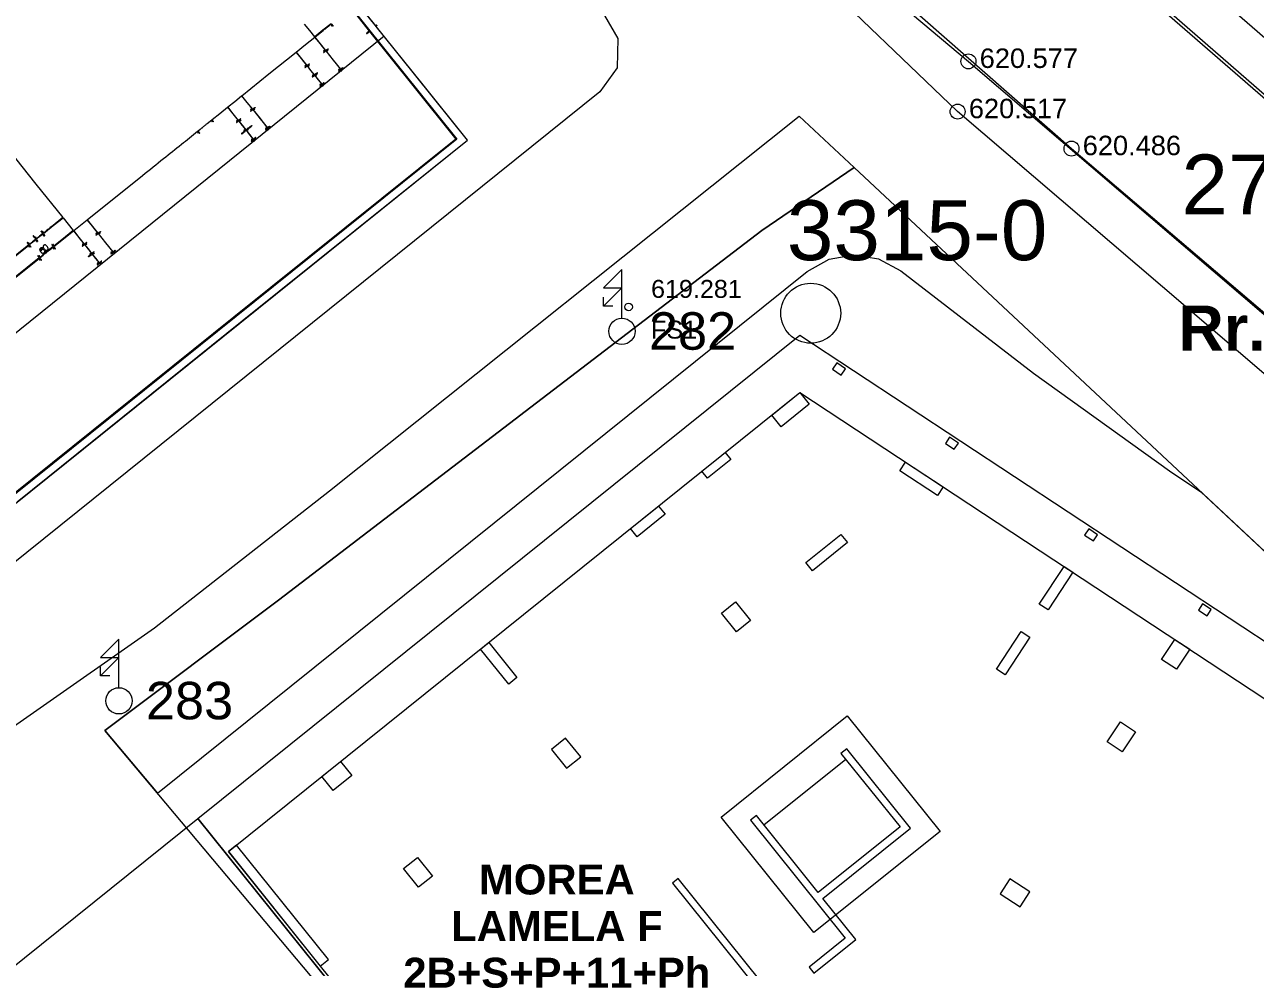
# Model space of a CAD drawing. Header units: metres. Extents: x 7511822 to 7512036, y 4692273 to 4692415.
# Drawn here: x 7511958.16 to 7511999.25, y 4692328.55 to 4692360.02 of the extents above; entities that cross this region are included whole.
import ezdxf

# ---------------------------------------------------------------- set-up
doc = ezdxf.new("R2010")
doc.units = ezdxf.units.M
doc.layers.get('0').update_dxf_attribs({"lineweight": 0})
for name, color, linetype, lineweight in [('A - objekti 1 gjendja faktike_Pen_No__1', 7, 'Continuous', 0), ('A - objekti 1 gjendja faktike_Pen_No__8', 14, 'Continuous', 0), ('A - Pllaka Perdhes kolollt v2', 1, 'Continuous', 0), ('A - Rrugë_Pen_No__82', 253, 'Continuous', 0), ('A - Shtyllat_Pen_No__20', 1, 'Continuous', 0), ('Asfallt', 97, 'Continuous', 0), ('asfalt pikat', 97, 'Continuous', 0), ('emrat e rrugeve', 7, 'Continuous', 0), ('etazha', 7, 'Continuous', 0), ('lifti project', 4, 'Continuous', 0), ('ll-cde-shtyllat', 7, 'Continuous', 0), ('llg betimi themelet', 97, 'Continuous', 0), ('Matjet', 210, 'Continuous', 0), ('nr Parcela Fqinje', 251, 'Continuous', 0), ('Nr Parceles Baze', 7, 'Continuous', 0), ('parcela', 7, 'Continuous', 0), ('Parcela Baze', 7, 'Continuous', 0), ('shtyll elektrike', 1, 'Continuous', 0), ('shytllat', 5, 'Continuous', 0), ('Themel pllaka o3 ferizaj', 30, 'Continuous', 0), ('trotuar', 155, 'Continuous', 0), ('trotuar pikat', 155, 'Continuous', 0)]:
    doc.layers.add(name, color=color, linetype=linetype, lineweight=lineweight)
doc.styles.add('GENERATED_STYLE_1', font='arialbd.ttf')
doc.styles.get("Standard").update_dxf_attribs({"font": 'arial.ttf'})

# ---------------------------------------------------------------- blocks, each defined once
blk = doc.blocks.new('A$C51214811')
for points in [[(494.49, 37.88, -0.000004), (503.41, 37.86, -0.425827)], [(443.31, 173.75, -0.000001), (443.33, 190.23, -0.415883)], [(443.29, 214.71), (467.19, 214.71), (491.09, 214.71), (491.09, 207.73, -0.00059), (491.08, 205.05, -0.000985), (491.07, 202.8, -0.000039), (491.06, 200.77, -0.412323), (491.04, 200.75, -0.123338), (491.01, 200.76, -0.004527), (490.91, 200.81, -0.008014), (490.8, 200.88, -0.005516), (490.66, 200.96, 0.025038), (490.43, 201.1, 0.062172), (490.24, 201.16, 0.131175), (490.12, 201.16, 0.326866), (490.07, 201.09, 0.190299), (490.09, 201.05, 0.029092), (490.15, 200.99, 0.029066), (490.24, 200.92, 0.021498), (490.35, 200.86), (490.62, 200.71), (490.09, 200.68, 0.011248), (489.84, 200.67, 0.045136), (489.68, 200.64, 0.089857), (489.59, 200.59, 0.239244), (489.56, 200.54, 0.284034), (489.6, 200.47, 0.076103), (489.72, 200.44, 0.033861), (489.93, 200.42, 0.006149), (490.33, 200.41), (491.09, 200.41), (491.09, 198.08, -0.002549), (491.08, 197.19, -0.004335), (491.07, 196.44, -0.000837), (491.05, 195.79, -0.540983), (491.02, 195.78, -0.005811), (490.98, 195.8, -0.000383), (490.86, 195.86, -0.000554), (490.72, 195.93, -0.000414), (490.56, 196.01, 0.018282), (490.4, 196.08, 0.027125), (490.26, 196.14, 0.025584), (490.14, 196.16, 0.248378), (490.09, 196.15, 0.275435), (490.08, 196.1, 0.127251), (490.12, 196.03, 0.04344), (490.23, 195.94, 0.006451), (490.47, 195.79, -0.495964), (490.47, 195.74, -0.151147), (490.39, 195.7, -0.026428), (490.15, 195.69, -0.003464), (489.62, 195.68, 0.003276), (489.03, 195.67, 0.034539), (488.79, 195.65, 0.125798), (488.68, 195.61, 0.283134), (488.65, 195.53, 0.245611), (488.71, 195.45, 0.070014), (488.87, 195.4, 0.026619), (489.18, 195.37, 0.003075), (489.88, 195.36), (491.09, 195.33), (491.09, 193.05, -0.001382), (491.08, 192.17, -0.002306), (491.08, 191.44, -0.000214), (491.07, 190.78, -0.409649), (491.05, 190.77, -0.118776), (491.03, 190.77, -0.002401), (490.92, 190.83, -0.005535), (490.8, 190.9, -0.003675), (490.65, 190.98, 0.011167), (490.5, 191.06, 0.013731), (490.36, 191.13, 0.012176), (490.24, 191.18, 0.090598), (490.18, 191.19, 0.188548), (490.1, 191.16, 0.340202), (490.09, 191.09, 0.103425), (490.17, 190.99, 0.028074), (490.35, 190.86), (490.62, 190.69), (490.09, 190.68, 0.010038), (489.82, 190.68, 0.04885), (489.67, 190.66, 0.11021), (489.59, 190.62, 0.227201), (489.56, 190.56, 0.273642), (489.6, 190.49, 0.084509), (489.71, 190.45, 0.035355), (489.92, 190.43, 0.005946), (490.33, 190.43), (491.09, 190.43), (491.09, 132.51)], [(491.26, 132.44), (491.26, 190.35), (491.71, 190.09, 0.005105), (492.04, 189.91, 0.05887), (492.18, 189.85, 0.273209), (492.24, 189.87, 0.194915), (492.27, 189.94, 0.175744), (492.25, 190, 0.030637), (492.18, 190.07, 0.030019), (492.07, 190.16, 0.022931), (491.95, 190.24), (491.64, 190.42), (492.22, 190.43, 0.009126), (492.49, 190.43, 0.039013), (492.66, 190.45, 0.08811), (492.74, 190.49, 0.348167), (492.76, 190.54, 0.245891), (492.71, 190.58, 0.029679), (492.55, 190.62, 0.024548), (492.32, 190.65, 0.009086), (491.99, 190.67), (491.26, 190.69), (491.26, 193.01), (491.26, 195.34), (491.71, 195.08, 0.005105), (492.04, 194.9, 0.05887), (492.18, 194.85, 0.273209), (492.24, 194.86, 0.194915), (492.27, 194.93, 0.175744), (492.25, 194.99, 0.030637), (492.18, 195.06, 0.030019), (492.07, 195.15, 0.022931), (491.95, 195.23), (491.64, 195.41), (492.22, 195.42, 0.009126), (492.49, 195.42, 0.039013), (492.66, 195.44, 0.08811), (492.74, 195.48, 0.348167), (492.76, 195.53, 0.245891), (492.71, 195.58, 0.029679), (492.55, 195.61, 0.024548), (492.32, 195.64, 0.009086), (491.99, 195.66), (491.26, 195.68), (491.26, 198.01), (491.26, 200.34), (491.72, 200.08, 0.013632), (491.92, 199.97, 0.036849), (492.07, 199.9, 0.055394), (492.18, 199.88, 0.285851), (492.23, 199.91, 0.078544), (492.26, 199.98, 0.25054), (492.25, 200.03, 0.068732), (492.18, 200.08, 0.002883), (491.93, 200.23), (491.64, 200.41), (492.21, 200.41, 0.008923), (492.5, 200.42, 0.04577), (492.66, 200.44, 0.10575), (492.75, 200.48, 0.236826), (492.78, 200.54, 0.273642), (492.74, 200.6, 0.084509), (492.63, 200.64, 0.035355), (492.42, 200.66, 0.005946), (492.02, 200.67), (491.26, 200.67), (491.26, 207.69), (491.26, 214.71), (495.82, 214.71), (500.39, 214.71), (500.39, 207.72), (500.39, 200.73), (500.02, 200.95, 0.022026), (499.76, 201.09, 0.057906), (499.55, 201.16, 0.122542), (499.43, 201.16, 0.335193), (499.38, 201.09, 0.203358), (499.4, 201.05, 0.025204), (499.47, 200.98, 0.026473), (499.57, 200.91, 0.018981), (499.7, 200.84), (500.01, 200.67), (499.44, 200.67, 0.009031), (499.15, 200.66, 0.045588), (498.99, 200.64, 0.104163), (498.9, 200.6, 0.236978), (498.87, 200.54, 0.273642), (498.91, 200.48, 0.084509), (499.02, 200.44, 0.035355), (499.23, 200.42, 0.005946), (499.63, 200.41), (500.39, 200.41), (500.39, 198.04), (500.39, 195.67), (499.48, 195.68, -0.003863), (499.15, 195.69, -0.008818), (498.89, 195.7, -0.015787), (498.74, 195.72, -0.845943), (498.74, 195.73, 0.000047), (498.82, 195.75, 0.000026), (498.92, 195.77, 0.000026), (499.01, 195.79, 0.000041), (499.1, 195.81, 0.091613), (499.33, 195.9, 0.052603), (499.57, 196.09, 0.05283), (499.76, 196.33, 0.097715), (499.85, 196.55, 0.045977), (499.86, 196.69, 0.033525), (499.85, 196.84, 0.032288), (499.82, 197, 0.033585), (499.77, 197.14, 0.104953), (499.57, 197.44, 0.093792), (499.25, 197.64, 0.067479), (498.8, 197.75, 0.027671), (498.17, 197.79, 0.035433), (497.41, 197.74, 0.10516), (496.92, 197.56, 0.150741), (496.64, 197.24, 0.103888), (496.54, 196.77, 0.087219), (496.61, 196.37, 0.121592), (496.82, 196.07, 0.099552), (497.17, 195.86, 0.044644), (497.7, 195.72, -0.032606), (497.84, 195.69, -0.065328), (497.94, 195.64, -0.085116), (498.01, 195.58, -0.10554), (498.05, 195.5, 0.093259), (498.09, 195.43, 0.113416), (498.15, 195.37, 0.083983), (498.24, 195.34, 0.032314), (498.38, 195.33), (498.66, 195.32), (498.39, 195.24, 0.05458), (498.27, 195.19, 0.028106), (498.13, 195.11, 0.027561), (498, 195, 0.037209), (497.9, 194.9, 0.029405), (497.78, 194.74, 0.074549), (497.72, 194.61, 0.072535), (497.7, 194.46, 0.026727), (497.71, 194.26, 0.031012), (497.74, 194.11, 0.027174), (497.78, 193.95, 0.028137), (497.84, 193.81, 0.069644), (497.9, 193.73, -0.010125), (497.99, 193.62, -0.29066), (498, 193.58, -0.281034), (497.97, 193.56, -0.009632), (497.82, 193.56, -0.06538), (497.55, 193.6, -0.050678), (497.27, 193.7, -0.053033), (497.04, 193.85, -0.117448), (496.91, 194.01, -0.088801), (496.86, 194.23, -0.091593), (496.88, 194.45, -0.097345), (496.98, 194.64, -0.116273), (497.14, 194.76, 0.05591), (497.23, 194.82, 0.077484), (497.29, 194.88, 0.081855), (497.33, 194.97, 0.071083), (497.35, 195.06, 0.033646), (497.34, 195.17, 0.197222), (497.31, 195.22, 0.203472), (497.26, 195.23, 0.035991), (497.16, 195.21, 0.166211), (496.71, 194.89, 0.151956), (496.53, 194.35, 0.141227), (496.68, 193.77, 0.139974), (497.12, 193.36, 0.068762), (497.5, 193.23, 0.030667), (498.02, 193.16, 0.030666), (498.56, 193.15, 0.056497), (499, 193.22, 0.094072), (499.44, 193.44, 0.109169), (499.74, 193.79, 0.113488), (499.85, 194.23, 0.108278), (499.77, 194.68, 0.05925), (499.65, 194.89, 0.074902), (499.5, 195.05, 0.065918), (499.29, 195.17, 0.034802), (499, 195.26, -0.498771), (498.99, 195.28, -0.237394), (499.02, 195.31, -0.022974), (499.22, 195.32, -0.00486), (499.57, 195.33), (500.39, 195.34), (500.39, 193.05), (500.39, 190.75), (500, 190.97, 0.011597), (499.84, 191.06, 0.014102), (499.69, 191.13, 0.012683), (499.56, 191.18, 0.089272), (499.49, 191.19, 0.171861), (499.4, 191.16, 0.352784), (499.39, 191.09, 0.117079), (499.48, 190.99, 0.034501), (499.65, 190.88), (499.93, 190.73), (499.43, 190.68, 0.017263), (499.22, 190.66, 0.029087), (499.06, 190.62, 0.030909), (498.93, 190.58, 0.218326), (498.89, 190.54, 0.394038), (498.91, 190.48, 0.06108), (499.03, 190.45, 0.029434), (499.25, 190.43, 0.006363), (499.62, 190.43), (500.39, 190.43), (500.39, 132.52)], [(500.56, 132.44), (500.56, 190.36), (501.02, 190.1, 0.004639), (501.35, 189.91, 0.060119), (501.49, 189.85, 0.289671), (501.55, 189.87, 0.17782), (501.58, 189.95, 0.174943), (501.56, 190, 0.032609), (501.48, 190.08, 0.031428), (501.38, 190.16, 0.024173), (501.26, 190.24), (500.94, 190.43), (501.51, 190.43, 0.008975), (501.81, 190.43, 0.045684), (501.97, 190.46, 0.104993), (502.05, 190.49, 0.2369), (502.09, 190.56, 0.273642), (502.05, 190.62, 0.084509), (501.94, 190.66, 0.035355), (501.73, 190.68, 0.005946), (501.32, 190.68), (500.56, 190.68), (500.56, 192.99, -0.002271), (500.57, 194.1, -0.008249), (500.59, 194.8, -0.006431), (500.61, 195.29, -0.181348), (500.66, 195.4, 0.049631), (500.71, 195.46, 0.147822), (500.72, 195.51, 0.147822), (500.71, 195.55, 0.049631), (500.66, 195.61, -0.181418), (500.61, 195.72, -0.006399), (500.59, 196.21, -0.008224), (500.57, 196.92, -0.002261), (500.56, 198.03), (500.56, 200.34), (501.03, 200.08, 0.003411), (501.38, 199.88, 0.064225), (501.5, 199.84, 0.337749), (501.56, 199.86, 0.128585), (501.58, 199.95, 0.168972), (501.56, 200, 0.03918), (501.48, 200.08, 0.036138), (501.38, 200.16, 0.0286), (501.26, 200.24), (500.94, 200.41), (501.51, 200.41, 0.009031), (501.81, 200.42, 0.045588), (501.97, 200.44, 0.104163), (502.05, 200.48, 0.236978), (502.09, 200.54, 0.273642), (502.05, 200.6, 0.084509), (501.94, 200.64, 0.035355), (501.73, 200.66, 0.005946), (501.32, 200.67), (500.56, 200.67), (500.56, 207.69), (500.56, 214.71), (505.3, 214.71, -0.001255), (507.12, 214.71, -0.002093), (508.65, 214.69, -0.000177), (510.01, 214.67, -0.412086), (510.04, 214.65, -0.111035), (510.03, 214.61, -0.00754), (509.98, 214.5, -0.010506), (509.91, 214.38, -0.007675), (509.83, 214.24, 0.013093), (509.75, 214.11, 0.015532), (509.68, 213.97, 0.014424), (509.63, 213.86, 0.08935), (509.62, 213.79, 0.300243), (509.66, 213.73, 0.270054), (509.74, 213.73, 0.076762), (509.87, 213.87, 0.029789), (510.01, 214.08), (510.2, 214.41), (510.21, 213.8, 0.012089), (510.21, 213.56, 0.022171), (510.23, 213.36, 0.019132), (510.26, 213.21, 0.352327), (510.29, 213.19, 0.365646), (510.33, 213.22, 0.014491), (510.35, 213.4, 0.018502), (510.37, 213.64, 0.009164), (510.38, 213.95), (510.38, 214.71), (513.56, 214.71, -0.001871), (514.77, 214.71, -0.003165), (515.79, 214.69, -0.000447), (516.69, 214.67, -0.543881), (516.7, 214.65, -0.005811), (516.68, 214.6, -0.000383), (516.62, 214.48, -0.000554), (516.55, 214.34, -0.000414), (516.47, 214.18, 0.018461), (516.29, 213.8, 0.411814), (516.33, 213.69, 0.354344), (516.45, 213.73, 0.017708), (516.69, 214.09, -0.511902), (516.74, 214.09, -0.130962), (516.78, 214.01, -0.026458), (516.81, 213.76, -0.003829), (516.84, 213.25, 0.003918), (516.88, 212.68, 0.03168), (516.92, 212.43, 0.092882), (516.97, 212.31, 0.305214), (517.05, 212.27, 0.26022), (517.12, 212.34, 0.057918), (517.17, 212.51, 0.02474), (517.19, 212.83, 0.003278), (517.21, 213.51), (517.23, 214.71), (520.32, 214.71), (523.42, 214.71), (523.16, 214.26, 0.004616), (522.96, 213.91, 0.066284), (522.91, 213.78, 0.315049), (522.94, 213.72, 0.147671), (523.02, 213.69, 0.168972), (523.08, 213.72, 0.03918), (523.16, 213.79, 0.036138), (523.24, 213.89, 0.0286), (523.31, 214.01), (523.48, 214.33), (523.49, 213.76, 0.009031), (523.49, 213.47, 0.045588), (523.51, 213.3, 0.104163), (523.55, 213.22, 0.236978), (523.62, 213.19, 0.273642), (523.68, 213.22, 0.084509), (523.72, 213.34, 0.035355), (523.74, 213.54, 0.005946), (523.74, 213.95), (523.74, 214.71), (524.21, 214.71, 0.017105), (524.39, 214.72, 0.027868), (524.54, 214.73, 0.026982), (524.65, 214.76, 0.332234), (524.67, 214.79, 0.324248), (524.65, 214.83, 0.030617), (524.55, 214.85, 0.03004), (524.41, 214.87, 0.018511), (524.24, 214.88), (523.81, 214.88), (524.03, 215.27, 0.011597), (524.12, 215.43, 0.014102), (524.19, 215.58, 0.012683), (524.24, 215.71, 0.089272), (524.25, 215.78, 0.18104), (524.22, 215.87, 0.365083), (524.15, 215.88, 0.111398), (524.04, 215.78, 0.034758), (523.93, 215.58), (523.78, 215.27), (523.74, 215.81, 0.01551), (523.72, 216.03, 0.028269), (523.68, 216.21, 0.030562), (523.64, 216.34, 0.222764), (523.59, 216.38, 0.394072), (523.54, 216.36, 0.061095), (523.51, 216.24, 0.029435), (523.49, 216.02, 0.006363), (523.49, 215.65), (523.49, 214.88), (520.32, 214.88), (517.14, 214.88), (517.4, 215.34, 0.013355), (517.51, 215.54, 0.038063), (517.57, 215.7, 0.059741), (517.59, 215.8, 0.278577), (517.57, 215.85, 0.031), (517.53, 215.87, 0.046666), (517.49, 215.89, 0.057974), (517.46, 215.89, 0.246146), (517.45, 215.88, 0.013628), (517.44, 215.86, 0.000456), (517.38, 215.77, 0.000865), (517.32, 215.67, 0.000603), (517.25, 215.56), (517.06, 215.26), (517.06, 215.84, 0.009062), (517.05, 216.11, 0.039053), (517.04, 216.28, 0.088868), (517, 216.36, 0.348476), (516.95, 216.38, 0.245891), (516.9, 216.33, 0.029679), (516.87, 216.17, 0.024548), (516.84, 215.94, 0.009086), (516.82, 215.61), (516.8, 214.88), (513.67, 214.88, -0.001528), (512.47, 214.88, -0.002548), (511.46, 214.89, -0.000262), (510.57, 214.91, -0.409141), (510.55, 214.93, -0.112389), (510.55, 214.96, -0.003975), (510.61, 215.09, -0.007185), (510.69, 215.23, -0.004948), (510.78, 215.39, 0.023312), (510.98, 215.79, 0.512959), (510.92, 215.89, 0.260592), (510.76, 215.82, 0.019352), (510.49, 215.42, -0.16362), (510.44, 215.38, -0.444968), (510.4, 215.4, -0.055603), (510.39, 215.52, -0.004947), (510.38, 215.83, 0.013429), (510.37, 216.05, 0.023296), (510.35, 216.24, 0.020304), (510.33, 216.38, 0.34644), (510.29, 216.4, 0.365646), (510.26, 216.37, 0.014491), (510.23, 216.19, 0.018502), (510.21, 215.95, 0.009164), (510.21, 215.64), (510.21, 214.88), (505.38, 214.88), (500.56, 214.88), (500.56, 219.66), (500.56, 224.44), (505.3, 224.44, -0.001255), (507.12, 224.43, -0.002095), (508.65, 224.42, -0.000177), (510.01, 224.4, -0.422286), (510.03, 224.38, -0.10382), (510.02, 224.34, -0.007062), (509.97, 224.23, -0.009869), (509.9, 224.11, -0.007234), (509.82, 223.97, 0.012708), (509.74, 223.84, 0.015414), (509.68, 223.7, 0.01405), (509.63, 223.59, 0.095102), (509.61, 223.53, 0.218217), (509.65, 223.45, 0.339983), (509.72, 223.45, 0.086405), (509.84, 223.56, 0.02268), (509.99, 223.78), (510.21, 224.14), (510.21, 223.53, 0.012065), (510.21, 223.29, 0.0222), (510.23, 223.09, 0.01921), (510.26, 222.94, 0.352506), (510.29, 222.92, 0.365646), (510.33, 222.95, 0.014491), (510.35, 223.13, 0.018502), (510.37, 223.37, 0.009164), (510.38, 223.68), (510.38, 224.44), (516.9, 224.44), (523.42, 224.44), (523.16, 223.98, 0.004639), (522.97, 223.65, 0.060119), (522.91, 223.51, 0.289671), (522.93, 223.45, 0.17782), (523.01, 223.42, 0.174943), (523.06, 223.44, 0.032609), (523.14, 223.52, 0.031428), (523.22, 223.62, 0.024173), (523.3, 223.74), (523.48, 224.06), (523.49, 223.49, 0.008975), (523.49, 223.19, 0.045684), (523.51, 223.03, 0.104993), (523.55, 222.95, 0.2369), (523.62, 222.92, 0.273642), (523.68, 222.95, 0.084509), (523.72, 223.06, 0.035355), (523.74, 223.27, 0.005946), (523.74, 223.68), (523.74, 224.44), (524.21, 224.44, 0.017105), (524.39, 224.44, 0.027868), (524.54, 224.46, 0.026982), (524.65, 224.49, 0.332234), (524.67, 224.52, 0.322437), (524.65, 224.56, 0.031449), (524.55, 224.58, 0.03053), (524.41, 224.6, 0.01883), (524.25, 224.61, -0.009755), (524.09, 224.61, -0.016147), (523.95, 224.62, -0.010011), (523.84, 224.63, -0.37274), (523.83, 224.65, -0.123338), (523.83, 224.68, -0.004527), (523.89, 224.78, -0.008014), (523.96, 224.9, -0.005516), (524.04, 225.03, 0.025038), (524.17, 225.27, 0.062172), (524.24, 225.46, 0.131175), (524.23, 225.58, 0.326866), (524.17, 225.62, 0.190299), (524.13, 225.61, 0.029092), (524.07, 225.54, 0.029066), (524, 225.45, 0.021498), (523.94, 225.35), (523.78, 225.07), (523.76, 225.6, 0.011248), (523.74, 225.86, 0.045136), (523.71, 226.01, 0.089857), (523.67, 226.1, 0.239244), (523.61, 226.13, 0.284034), (523.55, 226.09, 0.076103), (523.51, 225.98, 0.033861), (523.49, 225.77, 0.006149), (523.49, 225.37), (523.49, 224.61), (516.98, 224.61), (510.46, 224.61), (510.72, 225.03, 0.009298), (510.89, 225.34, 0.065443), (510.95, 225.51, 0.236264), (510.93, 225.59, 0.222811), (510.86, 225.62, 0.180386), (510.8, 225.6, 0.035725), (510.73, 225.53, 0.033672), (510.65, 225.43, 0.025766), (510.58, 225.31), (510.42, 224.99), (510.39, 225.56, 0.011581), (510.36, 226.09, 0.639683), (510.29, 226.12, 0.186785), (510.22, 225.96, 0.009128), (510.21, 225.37), (510.21, 224.61), (505.38, 224.61), (500.56, 224.61), (500.56, 263.99, -0.000151), (500.57, 279.09, -0.000252), (500.58, 291.8, -0.000003), (500.6, 303.34, -0.41574), (500.63, 303.37, -0.111035), (500.67, 303.36, -0.00754), (500.77, 303.31, -0.010506), (500.89, 303.24, -0.007675), (501.03, 303.16, 0.013093), (501.17, 303.08, 0.015532), (501.3, 303.01, 0.014424), (501.42, 302.96, 0.08935), (501.48, 302.95, 0.300243), (501.55, 302.99, 0.270054), (501.54, 303.08, 0.076762), (501.41, 303.21, 0.029789), (501.19, 303.35), (500.86, 303.54), (501.47, 303.54, 0.012089), (501.71, 303.54, 0.022171), (501.91, 303.56, 0.019132), (502.06, 303.59, 0.352327), (502.09, 303.62, 0.365646), (502.06, 303.66, 0.014491), (501.87, 303.69, 0.018502), (501.63, 303.7, 0.009164), (501.32, 303.71), (500.56, 303.71), (500.56, 305.21, -0.003861), (500.57, 305.92, -0.011908), (500.59, 306.39, -0.011288), (500.61, 306.72, -0.17093), (500.66, 306.82, 0.049631), (500.71, 306.88, 0.147822), (500.72, 306.92, 0.147822), (500.71, 306.97, 0.049631), (500.66, 307.03, -0.186688), (500.61, 307.15, -0.003991), (500.58, 307.8, -0.00622), (500.57, 308.75, -0.001575), (500.56, 310.28), (500.56, 313.43), (500.99, 313.18, 0.009298), (501.3, 313.01, 0.065443), (501.46, 312.95, 0.236264), (501.54, 312.96, 0.222811), (501.58, 313.04, 0.180386), (501.56, 313.1, 0.035725), (501.48, 313.17, 0.033672), (501.38, 313.25, 0.025766), (501.26, 313.32), (500.94, 313.48), (501.51, 313.51, 0.011581), (502.04, 313.54, 0.639683), (502.07, 313.61, 0.186785), (501.91, 313.68, 0.009128), (501.32, 313.69), (500.56, 313.69), (500.56, 319.23), (500.56, 324.77), (505.3, 324.77, -0.001255), (507.12, 324.77, -0.002093), (508.65, 324.76, -0.000177), (510.01, 324.74, -0.412086), (510.04, 324.71, -0.111035), (510.03, 324.67, -0.00754), (509.98, 324.57, -0.010506), (509.91, 324.44, -0.007675), (509.83, 324.31, 0.013093), (509.75, 324.17, 0.015532), (509.68, 324.04, 0.014424), (509.63, 323.92, 0.08935), (509.62, 323.86, 0.300243), (509.66, 323.79, 0.270054), (509.74, 323.8, 0.076762), (509.87, 323.93, 0.029789), (510.01, 324.15), (510.2, 324.48), (510.21, 323.87, 0.012089), (510.21, 323.62, 0.022171), (510.23, 323.43, 0.019132), (510.26, 323.28, 0.352327), (510.29, 323.25, 0.365646), (510.33, 323.28, 0.014491), (510.35, 323.46, 0.018502), (510.37, 323.71, 0.009164), (510.38, 324.01), (510.38, 324.77), (513.55, 324.77, -0.000994), (514.76, 324.77, -0.001658), (515.79, 324.76, -0.000111), (516.71, 324.75, -0.410979), (516.72, 324.74, -0.118776), (516.72, 324.72, -0.002401), (516.66, 324.61, -0.005535), (516.59, 324.48, -0.003675), (516.51, 324.34, 0.011167), (516.43, 324.19, 0.013731), (516.36, 324.05, 0.012176), (516.31, 323.93, 0.090598), (516.3, 323.87, 0.183384), (516.33, 323.78, 0.339255), (516.39, 323.77, 0.108326), (516.49, 323.85, 0.030362), (516.61, 324.02), (516.78, 324.28), (516.83, 323.5, -0.004673), (516.86, 323.15, -0.003213), (516.87, 322.76, -0.003239), (516.89, 322.39, -0.00659), (516.89, 322.09, 0.006012), (516.89, 321.73, 0.05459), (516.92, 321.57, 0.182673), (516.96, 321.51, 0.20154), (517.04, 321.49, 0.250335), (517.12, 321.56, 0.067043), (517.17, 321.72, 0.025518), (517.19, 322.05, 0.002888), (517.21, 322.78, 0.005309), (517.21, 323.31, 0.011104), (517.2, 323.73, 0.007688), (517.18, 324.05, 0.178774), (517.15, 324.13, -0.106981), (517.11, 324.18, -0.031495), (517.08, 324.27, -0.030052), (517.07, 324.38, -0.028254), (517.06, 324.5), (517.06, 324.77), (520.24, 324.77), (523.42, 324.77), (523.16, 324.32, 0.004616), (522.96, 323.98, 0.066284), (522.91, 323.85, 0.315049), (522.94, 323.78, 0.147671), (523.02, 323.76, 0.168972), (523.08, 323.78, 0.03918), (523.16, 323.85, 0.036138), (523.24, 323.96, 0.0286), (523.31, 324.08), (523.48, 324.39), (523.49, 323.82, 0.009031), (523.49, 323.53, 0.045588), (523.51, 323.37, 0.104163), (523.55, 323.28, 0.236978), (523.62, 323.25, 0.273642), (523.68, 323.29, 0.084509), (523.72, 323.4, 0.035355), (523.74, 323.61, 0.005946), (523.74, 324.01), (523.74, 324.77), (524.21, 324.77, 0.017105), (524.39, 324.78, 0.027868), (524.54, 324.8, 0.026982), (524.65, 324.83, 0.332234), (524.67, 324.86, 0.324248), (524.65, 324.89, 0.030617), (524.55, 324.92, 0.03004), (524.41, 324.94, 0.018511), (524.24, 324.94), (523.81, 324.94), (524.03, 325.34, 0.011597), (524.12, 325.49, 0.014102), (524.19, 325.65, 0.012683), (524.24, 325.78, 0.089272), (524.25, 325.84, 0.18104), (524.22, 325.93, 0.365083), (524.15, 325.94, 0.111398), (524.04, 325.84, 0.034758), (523.93, 325.65), (523.78, 325.34), (523.74, 325.88, 0.01551), (523.72, 326.1, 0.028269), (523.68, 326.27, 0.030562), (523.64, 326.4, 0.222764), (523.59, 326.45, 0.394072), (523.54, 326.42, 0.061095), (523.51, 326.31, 0.029435), (523.49, 326.09, 0.006363), (523.49, 325.71), (523.49, 324.94), (520.32, 324.94), (517.14, 324.94), (517.4, 325.4, 0.013355), (517.51, 325.61, 0.038063), (517.57, 325.76, 0.059741), (517.59, 325.87, 0.278577), (517.57, 325.92, 0.031), (517.53, 325.94, 0.046666), (517.49, 325.95, 0.057974), (517.46, 325.95, 0.246146), (517.45, 325.95, 0.013628), (517.44, 325.92, 0.000456), (517.38, 325.84, 0.000865), (517.32, 325.74, 0.000603), (517.25, 325.62), (517.06, 325.32), (517.06, 325.75, -0.018821), (517.07, 325.92, -0.02325), (517.09, 326.08, -0.022534), (517.11, 326.21, -0.133372), (517.15, 326.27, 0.177988), (517.18, 326.35, 0.008071), (517.2, 326.66, 0.011438), (517.21, 327.06, 0.00553), (517.21, 327.57, 0.003025), (517.19, 328.28, 0.026328), (517.17, 328.59, 0.069229), (517.12, 328.75, 0.246842), (517.04, 328.82, 0.258911), (516.96, 328.79, 0.144274), (516.91, 328.7, 0.039527), (516.89, 328.49, 0.003859), (516.89, 327.97, -0.004677), (516.89, 327.56, -0.002313), (516.87, 327.04, -0.002295), (516.86, 326.5, -0.003357), (516.83, 326.02), (516.78, 324.94), (513.66, 324.94, -0.001907), (512.47, 324.95, -0.003181), (511.46, 324.96, -0.000408), (510.57, 324.98, -0.409782), (510.55, 325.01, -0.111035), (510.55, 325.05, -0.00754), (510.61, 325.15, -0.010506), (510.67, 325.27, -0.007675), (510.75, 325.41, 0.013093), (510.83, 325.55, 0.015532), (510.9, 325.68, 0.014424), (510.95, 325.8, 0.08935), (510.97, 325.86, 0.300243), (510.92, 325.93, 0.270054), (510.84, 325.92, 0.076762), (510.71, 325.79, 0.029789), (510.57, 325.57), (510.38, 325.24), (510.38, 325.85, 0.012089), (510.37, 326.1, 0.022171), (510.35, 326.29, 0.019132), (510.33, 326.44, 0.352327), (510.29, 326.47, 0.365646), (510.26, 326.44, 0.014491), (510.23, 326.25, 0.018502), (510.21, 326.01, 0.009164), (510.21, 325.71), (510.21, 324.94), (505.38, 324.94), (500.56, 324.94), (500.56, 329.89), (500.56, 334.84), (505.3, 334.84, -0.001255), (507.12, 334.84, -0.002095), (508.65, 334.82, -0.000177), (510.01, 334.8, -0.422286), (510.03, 334.78, -0.10382), (510.02, 334.74, -0.007062), (509.97, 334.63, -0.009869), (509.9, 334.51, -0.007234), (509.82, 334.38, 0.012708), (509.74, 334.24, 0.015414), (509.68, 334.11, 0.01405), (509.63, 333.99, 0.095102), (509.61, 333.93, 0.218217), (509.65, 333.85, 0.339983), (509.72, 333.85, 0.086405), (509.84, 333.96, 0.02268), (509.99, 334.19), (510.21, 334.55), (510.21, 333.93, 0.012065), (510.21, 333.69, 0.0222), (510.23, 333.49, 0.01921), (510.26, 333.35, 0.352506), (510.29, 333.32, 0.365646), (510.33, 333.35, 0.014491), (510.35, 333.53, 0.018502), (510.37, 333.77, 0.009164), (510.38, 334.08), (510.38, 334.84), (516.9, 334.84), (523.42, 334.84), (523.16, 334.39, 0.004639), (522.97, 334.05, 0.060119), (522.91, 333.92, 0.289671), (522.93, 333.85, 0.17782), (523.01, 333.83, 0.174943), (523.06, 333.85, 0.032609), (523.14, 333.92, 0.031428), (523.22, 334.02, 0.024173), (523.3, 334.14), (523.48, 334.46), (523.49, 333.89, 0.008975), (523.49, 333.6, 0.045684), (523.51, 333.44, 0.104993), (523.55, 333.35, 0.2369), (523.62, 333.32, 0.273642), (523.68, 333.36, 0.084509), (523.72, 333.47, 0.035355), (523.74, 333.68, 0.005946), (523.74, 334.08), (523.74, 334.84), (524.21, 334.84, 0.017105), (524.39, 334.85, 0.027868), (524.54, 334.87, 0.026982), (524.65, 334.89, 0.332234), (524.67, 334.93, 0.322437), (524.65, 334.96, 0.031449), (524.55, 334.99, 0.03053), (524.41, 335, 0.01883), (524.25, 335.01, -0.009755), (524.09, 335.01, -0.016147), (523.95, 335.02, -0.010011), (523.84, 335.04, -0.37274), (523.83, 335.06, -0.123338), (523.83, 335.08, -0.004527), (523.89, 335.18, -0.008014), (523.96, 335.3, -0.005516), (524.04, 335.43, 0.025038), (524.17, 335.67, 0.062172), (524.24, 335.86, 0.131175), (524.23, 335.98, 0.326866), (524.17, 336.03, 0.190299), (524.13, 336.01, 0.029092), (524.07, 335.95, 0.029066), (524, 335.86, 0.021498), (523.94, 335.75), (523.78, 335.48), (523.76, 336.01, 0.011248), (523.74, 336.26, 0.045136), (523.71, 336.42, 0.089857), (523.67, 336.5, 0.239244), (523.61, 336.53, 0.284034), (523.55, 336.5, 0.076103), (523.51, 336.38, 0.033861), (523.49, 336.17, 0.006149), (523.49, 335.77), (523.49, 335.01), (516.98, 335.01), (510.46, 335.01), (510.72, 335.44, 0.009298), (510.89, 335.75, 0.065443), (510.95, 335.91, 0.236264), (510.93, 335.99, 0.222811), (510.86, 336.03, 0.180386), (510.8, 336.01, 0.035725), (510.73, 335.93, 0.033672), (510.65, 335.83, 0.025766), (510.58, 335.71), (510.42, 335.39), (510.39, 335.96, 0.011581), (510.36, 336.49, 0.639683), (510.29, 336.52, 0.186785), (510.22, 336.36, 0.009128), (510.21, 335.77), (510.21, 335.01), (505.38, 335.01), (500.56, 335.01), (500.56, 354.34), (500.56, 373.67), (505.3, 373.67, -0.001255), (507.12, 373.67, -0.002093), (508.65, 373.65, -0.000177), (510.01, 373.64, -0.412086), (510.04, 373.61, -0.111035), (510.03, 373.57, -0.00754), (509.98, 373.47, -0.010506), (509.91, 373.34, -0.007675), (509.83, 373.21, 0.013093), (509.75, 373.07, 0.015532), (509.68, 372.94, 0.014424), (509.63, 372.82, 0.08935), (509.62, 372.76, 0.300243), (509.66, 372.69, 0.270054), (509.74, 372.7, 0.076762), (509.87, 372.83, 0.029789), (510.01, 373.05), (510.2, 373.38), (510.21, 372.76, 0.012089), (510.21, 372.52, 0.022171), (510.23, 372.33, 0.019132), (510.26, 372.18, 0.352327), (510.29, 372.15, 0.365646), (510.33, 372.18, 0.014491), (510.35, 372.36, 0.018502), (510.37, 372.6, 0.009164), (510.38, 372.91), (510.38, 373.67), (513.56, 373.67, -0.001871), (514.77, 373.67, -0.003165), (515.79, 373.65, -0.000447), (516.69, 373.64, -0.543881), (516.7, 373.61, -0.005811), (516.68, 373.57, -0.000383), (516.62, 373.45, -0.000554), (516.55, 373.3, -0.000414), (516.47, 373.15, 0.018282), (516.4, 372.99, 0.027125), (516.35, 372.84, 0.025584), (516.32, 372.73, 0.248378), (516.33, 372.68, 0.275435), (516.38, 372.67, 0.127251), (516.45, 372.71, 0.04344), (516.54, 372.82, 0.006451), (516.69, 373.05, -0.140256), (516.74, 373.1, -0.462508), (516.78, 373.08, -0.061481), (516.79, 372.97, -0.005245), (516.8, 372.68, 0.010172), (516.81, 372.41, 0.04862), (516.83, 372.26, 0.108379), (516.87, 372.18, 0.22744), (516.93, 372.15, 0.220808), (516.99, 372.18, 0.114041), (517.03, 372.26, 0.0511), (517.05, 372.4, 0.010773), (517.06, 372.65, -0.015685), (517.07, 372.85, -0.022144), (517.08, 373.02, -0.019282), (517.11, 373.16, -0.199798), (517.14, 373.21, 0.130646), (517.18, 373.24, 0.045439), (517.2, 373.31, 0.041396), (517.22, 373.38, 0.037634), (517.23, 373.47), (517.23, 373.67), (520.32, 373.67), (523.42, 373.67), (523.16, 373.22, 0.004616), (522.96, 372.87, 0.066284), (522.91, 372.74, 0.315049), (522.94, 372.68, 0.147671), (523.02, 372.66, 0.168972), (523.08, 372.68, 0.03918), (523.16, 372.75, 0.036138), (523.24, 372.85, 0.0286), (523.31, 372.98), (523.48, 373.29), (523.49, 372.72, 0.009031), (523.49, 372.43, 0.045588), (523.51, 372.27, 0.104163), (523.55, 372.18, 0.236978), (523.62, 372.15, 0.273642), (523.68, 372.19, 0.084509), (523.72, 372.3, 0.035355), (523.74, 372.51, 0.005946), (523.74, 372.91), (523.74, 373.67), (524.21, 373.67, 0.017105), (524.39, 373.68, 0.027868), (524.54, 373.7, 0.026982), (524.65, 373.72, 0.332234), (524.67, 373.76, 0.324248), (524.65, 373.79, 0.030617), (524.55, 373.82, 0.03004), (524.41, 373.84, 0.018511), (524.24, 373.84), (523.81, 373.84), (524.03, 374.23, 0.011597), (524.12, 374.39, 0.014102), (524.19, 374.54, 0.012683), (524.24, 374.67, 0.089272), (524.25, 374.74, 0.18104), (524.22, 374.83, 0.365083), (524.15, 374.84, 0.111398), (524.04, 374.74, 0.034758), (523.93, 374.55), (523.78, 374.24), (523.74, 374.77, 0.01551), (523.72, 374.99, 0.028269), (523.68, 375.17, 0.030562), (523.64, 375.3, 0.222764), (523.59, 375.34, 0.394072), (523.54, 375.32, 0.061095), (523.51, 375.2, 0.029435), (523.49, 374.99, 0.006363), (523.49, 374.61), (523.49, 373.84), (520.36, 373.84, -0.002197), (519.15, 373.85, -0.003708), (518.14, 373.86, -0.000557), (517.26, 373.89, -0.406663), (517.23, 373.92, -0.102388), (517.24, 373.96, -0.007547), (517.29, 374.08, -0.010249), (517.36, 374.22, -0.007586), (517.44, 374.37, 0.015736), (517.53, 374.55, 0.044783), (517.58, 374.68, 0.074214), (517.59, 374.77, 0.252312), (517.56, 374.82, 0.051187), (517.5, 374.85, 0.248477), (517.46, 374.84, 0.103338), (517.42, 374.8, 0.00609), (517.33, 374.65, -0.23757), (517.28, 374.62, -0.394581), (517.25, 374.64, -0.043418), (517.24, 374.79, -0.004616), (517.23, 375.14, 0.008482), (517.22, 375.47, 0.036996), (517.2, 375.67, 0.069547), (517.16, 375.79, 0.187371), (517.1, 375.84, 0.038845), (517.04, 375.86, 0.045901), (516.99, 375.87, 0.051984), (516.95, 375.86, 0.152485), (516.92, 375.85, 0.172952), (516.9, 375.81, 0.002359), (516.88, 375.53, 0.006342), (516.85, 375.2, 0.004089), (516.83, 374.82), (516.78, 373.84), (513.66, 373.84, -0.001532), (512.47, 373.85, -0.002556), (511.46, 373.86, -0.000263), (510.57, 373.87, -0.409125), (510.55, 373.89, -0.112389), (510.55, 373.93, -0.003975), (510.61, 374.05, -0.007185), (510.69, 374.19, -0.004948), (510.78, 374.35, 0.023312), (510.98, 374.75, 0.512959), (510.92, 374.85, 0.260592), (510.76, 374.78, 0.019352), (510.49, 374.38, -0.16362), (510.44, 374.34, -0.444968), (510.4, 374.36, -0.055603), (510.39, 374.48, -0.004947), (510.38, 374.79, 0.013429), (510.37, 375.02, 0.023296), (510.35, 375.2, 0.020304), (510.33, 375.34, 0.34644), (510.29, 375.37, 0.365646), (510.26, 375.34, 0.014491), (510.23, 375.15, 0.018502), (510.21, 374.91, 0.009164), (510.21, 374.6), (510.21, 373.84), (505.38, 373.84), (500.56, 373.84), (500.56, 380.44), (500.56, 387.04), (505.3, 387.04, -0.001255), (507.12, 387.04, -0.002095), (508.65, 387.02, -0.000177), (510.01, 387, -0.422286), (510.03, 386.98, -0.10382), (510.02, 386.94, -0.007062), (509.97, 386.83, -0.009869), (509.9, 386.71, -0.007234), (509.82, 386.57, 0.012708), (509.74, 386.44, 0.015414), (509.68, 386.3, 0.01405), (509.63, 386.19, 0.095102), (509.61, 386.13, 0.218217), (509.65, 386.05, 0.339983), (509.72, 386.05, 0.086405), (509.84, 386.16, 0.02268), (509.99, 386.38), (510.21, 386.74), (510.21, 386.13, 0.012065), (510.21, 385.89, 0.0222), (510.23, 385.69, 0.01921), (510.26, 385.55, 0.352506), (510.29, 385.52, 0.365646), (510.33, 385.55, 0.014491), (510.35, 385.73, 0.018502), (510.37, 385.97, 0.009164), (510.38, 386.28), (510.38, 387.04), (516.9, 387.04), (523.42, 387.04), (523.16, 386.59, 0.004639), (522.97, 386.25, 0.060119), (522.91, 386.11, 0.289671), (522.93, 386.05, 0.17782), (523.01, 386.02, 0.174943), (523.06, 386.04, 0.032609), (523.14, 386.12, 0.031428), (523.22, 386.22, 0.024173), (523.3, 386.34), (523.48, 386.66), (523.49, 386.09, 0.008975), (523.49, 385.8, 0.045684), (523.51, 385.63, 0.104993), (523.55, 385.55, 0.2369), (523.62, 385.52, 0.273642), (523.68, 385.56, 0.084509), (523.72, 385.67, 0.035355), (523.74, 385.88, 0.005946), (523.74, 386.28), (523.74, 387.04), (524.21, 387.04, 0.017105), (524.39, 387.05, 0.027868), (524.54, 387.06, 0.026982), (524.65, 387.09, 0.332234), (524.67, 387.12, 0.322437), (524.65, 387.16, 0.031449), (524.55, 387.18, 0.03053), (524.41, 387.2, 0.01883), (524.25, 387.21, -0.009755), (524.09, 387.21, -0.016147), (523.95, 387.22, -0.010011), (523.84, 387.24, -0.37274), (523.83, 387.25, -0.123338), (523.83, 387.28, -0.004527), (523.89, 387.38, -0.008014), (523.96, 387.5, -0.005516), (524.04, 387.63, 0.025038), (524.17, 387.87, 0.062172), (524.24, 388.06, 0.131175), (524.23, 388.18, 0.326866), (524.17, 388.22, 0.190299), (524.13, 388.21, 0.029092), (524.07, 388.14, 0.029066), (524, 388.05, 0.021498), (523.94, 387.95), (523.78, 387.67), (523.76, 388.2, 0.011248), (523.74, 388.46, 0.045136), (523.71, 388.62, 0.089857), (523.67, 388.7, 0.239244), (523.61, 388.73, 0.284034), (523.55, 388.69, 0.076103), (523.51, 388.58, 0.033861), (523.49, 388.37, 0.006149), (523.49, 387.97), (523.49, 387.21), (516.98, 387.21), (510.46, 387.21), (510.72, 387.64, 0.009298), (510.89, 387.95, 0.065443), (510.95, 388.11, 0.236264), (510.93, 388.19, 0.222811), (510.86, 388.22, 0.180386), (510.8, 388.2, 0.035725), (510.73, 388.13, 0.033672), (510.65, 388.03, 0.025766), (510.58, 387.91), (510.42, 387.59), (510.39, 388.16, 0.011581), (510.36, 388.69, 0.639683), (510.29, 388.72, 0.186785), (510.22, 388.56, 0.009128), (510.21, 387.97), (510.21, 387.21), (505.38, 387.21), (500.56, 387.21), (500.56, 392.97, -0.001032), (500.57, 395.18, -0.001736), (500.58, 397.03, -0.000135), (500.6, 398.68, -0.547229)], [(500.79, 398.62, -0.000554), (500.93, 398.54, -0.000414), (501.09, 398.46, 0.018282), (501.25, 398.39, 0.027125), (501.39, 398.34, 0.025584), (501.51, 398.31, 0.248378), (501.55, 398.33, 0.275435), (501.57, 398.38, 0.127251), (501.53, 398.44, 0.04344), (501.42, 398.53, 0.006451), (501.18, 398.69, -0.140256), (501.14, 398.74, -0.462508), (501.16, 398.77, -0.061481), (501.27, 398.79, -0.005245), (501.56, 398.79, 0.010172), (501.82, 398.8, 0.04862), (501.97, 398.82, 0.108379), (502.06, 398.86, 0.22744), (502.09, 398.93, 0.273642), (502.05, 398.99, 0.084509), (501.94, 399.03, 0.035355), (501.73, 399.05, 0.005946), (501.32, 399.05), (500.56, 399.05)], [(503.71, 412.84), (516.89, 412.84), (516.89, 411.82, 0.00316), (516.89, 411.21, 0.033853), (516.91, 410.97, 0.124338), (516.96, 410.86, 0.286837), (517.04, 410.83, 0.225405), (517.12, 410.89, 0.082163), (517.16, 411.02, 0.031659), (517.19, 411.28, 0.004033), (517.21, 411.85), (517.23, 412.84), (555.64, 412.84), (594.05, 412.84), (594.05, 254.3), (594.05, 95.76)], [(594.07, 47.77, 0.00005), (594.08, 17.23, 0.000756)], [(598.61, 95.76), (598.59, 256.64), (598.57, 417.51), (557.91, 417.5), (517.24, 417.49), (517.21, 417.81, 0.026954), (517.19, 417.96, 0.068539), (517.16, 418.06, 0.101462), (517.11, 418.12, 0.129485), (517.04, 418.16, 0.121912), (516.96, 418.15, 0.211929), (516.92, 418.11, 0.094469), (516.9, 418.02, 0.015182), (516.89, 417.84), (516.89, 417.5), (463.72, 417.5)]]:
    blk.add_lwpolyline(points, format="xyb")
blk.add_lwpolyline([(500.39, 398.79), (500.39, 393), (500.39, 387.21), (495.82, 387.21), (491.26, 387.21)])
blk = doc.blocks.new('*U51', base_point=(7511989.307, 4692357.115, 620.517))
at = {"layer": 'trotuar pikat', "linetype": 'ByBlock', "lineweight": -2}
blk.add_line((7511989.307, 4692357.115, 620.517), (7511989.307, 4692357.115, 620.517), dxfattribs=at)
blk.add_circle((7511989.307, 4692357.115, 620.517), 0.25, dxfattribs=at)
at = {"layer": 'trotuar pikat', "linetype": 'ByBlock', "insert": (7511989.682, 4692357.215, 620.517), "char_height": 0.65, "attachment_point": 4}
blk.add_mtext('{\\C256;620.517}', dxfattribs=at)
blk = doc.blocks.new('*U52', base_point=(7511989.669, 4692358.793, 620.577))
at = {"layer": 'trotuar pikat', "linetype": 'ByBlock', "lineweight": -2}
blk.add_line((7511989.669, 4692358.793, 620.577), (7511989.669, 4692358.793, 620.577), dxfattribs=at)
blk.add_circle((7511989.669, 4692358.793, 620.577), 0.25, dxfattribs=at)
at = {"layer": 'trotuar pikat', "linetype": 'ByBlock', "insert": (7511990.044, 4692358.893, 620.577), "char_height": 0.65, "attachment_point": 4}
blk.add_mtext('{\\C256;620.577}', dxfattribs=at)
blk = doc.blocks.new('*U53', base_point=(7511993.109, 4692355.881, 620.486))
at = {"layer": 'asfalt pikat', "linetype": 'ByBlock', "lineweight": -2}
blk.add_line((7511993.109, 4692355.881, 620.486), (7511993.109, 4692355.881, 620.486), dxfattribs=at)
blk.add_circle((7511993.109, 4692355.881, 620.486), 0.25, dxfattribs=at)
at = {"layer": 'asfalt pikat', "linetype": 'ByBlock', "insert": (7511993.484, 4692355.981, 620.486), "char_height": 0.65, "attachment_point": 4}
blk.add_mtext('{\\C256;620.486}', dxfattribs=at)
blk = doc.blocks.new('Pole electricity_ Shtyllë Elekrike Druri - tension i lartë')
at = {"color": 1, "linetype": 'ByBlock', "lineweight": 0, "flags": 128}
for points in [[(0, 0.5), (0, 2.35), (-0.7, 1.65), (0, 1.65), (-0.7, 0.95)], [(-0.35, 0.95), (-0.7, 0.95), (-0.7, 1.3)]]:
    blk.add_lwpolyline(points, dxfattribs=at)
at = {"color": 1, "linetype": 'ByBlock', "lineweight": 0}
blk.add_circle((0, 0), 0.5, dxfattribs=at)
blk = doc.blocks.new('Shtylle_Elekrike_Druri')
at = {"color": 1, "lineweight": 0}
blk.add_blockref('Pole electricity_ Shtyllë Elekrike Druri - tension i lartë', (0, 0), dxfattribs=at)
blk = doc.blocks.new('*U103', base_point=(7511978.1, 4692349.784, 619.195))
at = {"layer": 'shtyll elektrike', "color": 0, "linetype": 'ByBlock', "lineweight": -2, "xscale": 0.8771929794928949, "yscale": 0.8771929794928949, "zscale": 0.8771929794928949}
blk.add_blockref('Shtylle_Elekrike_Druri', (7511978.1, 4692349.784, 619.195), dxfattribs=at)
at = {"layer": 'shtyll elektrike', "linetype": 'ByBlock', "insert": (7511979.001, 4692349.784, 619.195), "char_height": 1.25, "attachment_point": 4}
blk.add_mtext('282', dxfattribs=at)
blk = doc.blocks.new('*U104', base_point=(7511961.304, 4692337.446, 617.641))
at = {"layer": 'shtyll elektrike', "color": 0, "linetype": 'ByBlock', "lineweight": -2, "xscale": 0.8771929794928949, "yscale": 0.8771929794928949, "zscale": 0.8771929794928949}
blk.add_blockref('Shtylle_Elekrike_Druri', (7511961.304, 4692337.446, 617.641), dxfattribs=at)
at = {"layer": 'shtyll elektrike', "linetype": 'ByBlock', "insert": (7511962.205, 4692337.446, 617.641), "char_height": 1.25, "attachment_point": 4}
blk.add_mtext('283', dxfattribs=at)
blk = doc.blocks.new('*U189', base_point=(7511978.321, 4692350.594, 619.281))
at = {"layer": 'Matjet', "linetype": 'ByBlock', "lineweight": -2}
blk.add_line((7511978.321, 4692350.594, 619.281), (7511978.321, 4692350.594, 619.281), dxfattribs=at)
blk.add_circle((7511978.321, 4692350.594, 619.281), 0.125, dxfattribs=at)
at = {"layer": 'Matjet', "linetype": 'ByBlock', "char_height": 0.6}
for s, insert, attachment_point in [('619.281', (7511979.071, 4692351.194, 619.281), 4), ('FS1', (7511979.071, 4692350.138, 619.281), 1)]:
    blk.add_mtext(s, dxfattribs=dict(at, insert=insert, attachment_point=attachment_point))

msp = doc.modelspace()

# ---------------------------------------------------------------- linework, layer by layer
at = {"color": 4}
msp.add_circle((7511984.402, 4692350.384), 1, dxfattribs=at)
at = {"layer": 'A - objekti 1 gjendja faktike_Pen_No__1', "color": 7, "linetype": 'Continuous', "lineweight": 13}
msp.add_line((7511970.156, 4692359.629), (7511934.877, 4692331.212), dxfattribs=at)
at = {"layer": 'A - objekti 1 gjendja faktike_Pen_No__8', "color": 14, "linetype": 'Continuous', "lineweight": 0}
msp.add_lwpolyline([(7511940.875, 4692330.404), (7511972.942, 4692356.159), (7511951.05, 4692383.416), (7511950.855, 4692383.26), (7511972.591, 4692356.198), (7511940.719, 4692330.599)], close=True, dxfattribs=at)
at = {"layer": 'A - Pllaka Perdhes kolollt v2', "linetype": 'Continuous', "flags": 128}
msp.add_lwpolyline([(7511964.959, 4692332.413), (7511984.041, 4692347.738), (7512008.082, 4692331.91), (7511996.588, 4692314.454), (7511987.028, 4692320.748, 0.325552), (7511979.03, 4692320.37), (7511976.356, 4692318.223)], format="xyb", close=True, dxfattribs=at)
at = {"layer": 'A - Rrugë_Pen_No__82', "color": 253, "linetype": 'Continuous'}
msp.add_lwpolyline([(7511997.705, 4692350.003), (7511997.71, 4692350.01)], dxfattribs=at)
at = {"layer": 'A - Shtyllat_Pen_No__20', "color": 1, "linetype": 'Continuous', "lineweight": 0, "flags": 128}
for points in [[(7511985.562, 4692348.532), (7511985.269, 4692348.725), (7511985.132, 4692348.516), (7511985.424, 4692348.323)], [(7511983.418, 4692346.597), (7511983.105, 4692346.986), (7511984.04, 4692347.738), (7511984.354, 4692347.348)], [(7511989.331, 4692346.051), (7511989.038, 4692346.243), (7511988.901, 4692346.034), (7511989.193, 4692345.842)], [(7511980.954, 4692344.874), (7511980.766, 4692345.108), (7511981.546, 4692345.734), (7511981.733, 4692345.5)], [(7511987.572, 4692345.413), (7511988.825, 4692344.588), (7511988.632, 4692344.296), (7511987.379, 4692345.12)], [(7511978.607, 4692342.925), (7511978.388, 4692343.198), (7511979.323, 4692343.949), (7511979.543, 4692343.676)], [(7511993.976, 4692342.992), (7511993.684, 4692343.184), (7511993.547, 4692342.976), (7511993.839, 4692342.783)], [(7511984.458, 4692341.788), (7511984.239, 4692342.061), (7511985.408, 4692343.001), (7511985.627, 4692342.728)], [(7511992.034, 4692340.679), (7511992.859, 4692341.932), (7511993.152, 4692341.739), (7511992.327, 4692340.486)], [(7511981.924, 4692339.753), (7511981.423, 4692340.377), (7511981.891, 4692340.753), (7511982.392, 4692340.129)], [(7511997.777, 4692340.49), (7511997.484, 4692340.682), (7511997.347, 4692340.473), (7511997.639, 4692340.281)], [(7511990.605, 4692338.507), (7511991.429, 4692339.76), (7511991.722, 4692339.567), (7511990.897, 4692338.315)], [(7511996.115, 4692338.83), (7511996.555, 4692339.498), (7511997.056, 4692339.168), (7511996.616, 4692338.5)], [(7511974.319, 4692338.006), (7511973.379, 4692339.175), (7511973.652, 4692339.394), (7511974.592, 4692338.225)], [(7511994.3, 4692336.074), (7511994.74, 4692336.742), (7511995.242, 4692336.412), (7511994.802, 4692335.744)], [(7511975.752, 4692335.822), (7511976.253, 4692335.198), (7511976.721, 4692335.574), (7511976.22, 4692336.198)], [(7511984.505, 4692328.357), (7511985.908, 4692329.485), (7511984.812, 4692330.849), (7511987.736, 4692333.197), (7511985.607, 4692335.848), (7511985.412, 4692335.692), (7511987.385, 4692333.236), (7511984.656, 4692331.044), (7511982.589, 4692333.617), (7511982.394, 4692333.46), (7511985.557, 4692329.523), (7511984.348, 4692328.552)], [(7511968.453, 4692334.449), (7511968.078, 4692334.917), (7511968.701, 4692335.418), (7511969.077, 4692334.95)], [(7511964.959, 4692332.412), (7511968.027, 4692328.592), (7511968.3, 4692328.811), (7511965.232, 4692332.631)], [(7511971.302, 4692331.222), (7511970.801, 4692331.846), (7511971.269, 4692332.221), (7511971.77, 4692331.598)], [(7511979.782, 4692331.363), (7511983.101, 4692327.23), (7511983.296, 4692327.387), (7511979.977, 4692331.519)], [(7511990.725, 4692331.007), (7511991.393, 4692330.567), (7511991.723, 4692331.068), (7511991.055, 4692331.508)]]:
    msp.add_lwpolyline(points, close=True, dxfattribs=at)
msp.add_lwpolyline([(7511982.84, 4692333.305), (7511985.569, 4692335.497)], dxfattribs=at)
at = {"layer": 'Asfallt'}
msp.add_polyline3d([(7512032.133, 4692338.989, 620.799), (7512022.821, 4692342.556, 620.734), (7512016.031, 4692345.7, 620.719), (7512013.894, 4692346.303, 620.685), (7512011.493, 4692347.938, 620.717), (7512009.538, 4692349.372, 620.639), (7512000.086, 4692357.084, 620.646), (7511983.357, 4692371.604, 620.635), (7511979.545, 4692367.785, 620.538), (7511993.109, 4692355.881, 620.486), (7512002.953, 4692347.506, 620.551), (7512007.926, 4692343.747, 620.612), (7512015.974, 4692339.477, 620.697), (7512019.795, 4692337.693, 620.722), (7512029.736, 4692333.842, 620.707), (7512032.133, 4692338.989, 620.799)], dxfattribs=at)
at = {"layer": 'lifti project', "flags": 128}
msp.add_lwpolyline([(7511985.62, 4692336.949), (7511988.72, 4692333.09), (7511984.51, 4692329.709), (7511981.41, 4692333.568)], close=True, dxfattribs=at)
at = {"layer": 'llg betimi themelet', "flags": 128}
msp.add_lwpolyline([(7511930.845, 4692306.939), (7511963.942, 4692333.519), (7511976.09, 4692318.395), (7511972.465, 4692315.483), (7511947.009, 4692295.038), (7511945.85, 4692296.48), (7511942.731, 4692293.976), (7511939.726, 4692297.718), (7511938.829, 4692296.998)], close=True, dxfattribs=at)
at = {"layer": 'parcela'}
msp.add_lwpolyline([(7512014.001, 4692331.061), (7512007.601, 4692322.736), (7511996.728, 4692308.593), (7511996.478, 4692308.808), (7511984.225, 4692318.67), (7511979.511, 4692314.209), (7511960.838, 4692336.459), (7511966.627, 4692340.808), (7511982.769, 4692353.148), (7511985.853, 4692355.253), (7512004.361, 4692337.945), (7512007.31, 4692335.187), (7512013.22, 4692331.467), (7512014.001, 4692331.061)], dxfattribs=at)
at = {"layer": 'Parcela Baze', "flags": 128}
for points in [[(7511954.994, 4692383.377), (7511958.422, 4692378.737), (7511962.664, 4692376.104), (7511969.659, 4692368.194), (7511977.522, 4692360.323), (7511977.965, 4692359.554), (7511977.935, 4692358.579), (7511977.366, 4692357.776), (7511935.682, 4692324.288)], [(7511950.248, 4692331.332), (7511962.497, 4692339.88), (7511968.34, 4692344.458), (7511984.021, 4692356.967), (7511985.853, 4692355.253), (7511982.769, 4692353.148), (7511966.627, 4692340.808), (7511960.838, 4692336.459), (7511962.597, 4692334.363), (7511984.28, 4692351.78), (7511985.015, 4692352.192), (7511985.84, 4692352.337), (7511986.67, 4692352.2), (7511987.41, 4692351.797), (7511991.838, 4692348.388), (7511996.378, 4692345.129), (7511997.43, 4692344.426), (7512004.361, 4692337.945), (7512007.31, 4692335.187), (7512013.22, 4692331.467), (7512014.001, 4692331.061), (7512007.601, 4692322.736), (7511996.728, 4692308.593)]]:
    msp.add_lwpolyline(points, dxfattribs=at)
at = {"layer": 'shytllat', "color": 8, "linetype": 'Continuous', "lineweight": 0}
msp.add_lwpolyline([(7511940.875, 4692330.404), (7511972.942, 4692356.159), (7511951.05, 4692383.416), (7511950.855, 4692383.26), (7511972.591, 4692356.198), (7511940.719, 4692330.599), (7511940.875, 4692330.404)], dxfattribs=at)
at = {"layer": 'Themel pllaka o3 ferizaj', "flags": 128}
msp.add_lwpolyline([(7512009.128, 4692333.136), (7511999.067, 4692317.853), (7511996.7, 4692314.26), (7511986.973, 4692320.665, 0.158744), (7511982.972, 4692321.761, 0.158634), (7511979.093, 4692320.292), (7511976.341, 4692318.082), (7511974.776, 4692320.031), (7511963.942, 4692333.519), (7511984.035, 4692349.657)], format="xyb", close=True, dxfattribs=at)
at = {"layer": 'trotuar'}
msp.add_polyline3d([(7512032.228, 4692339.072, 620.891), (7512023.121, 4692342.523, 620.854), (7512014.394, 4692346.525, 620.812), (7512013.075, 4692347.258, 620.804), (7512009.657, 4692349.561, 620.774), (7512000.141, 4692357.166, 620.72), (7511983.346, 4692371.786, 620.769), (7511984.329, 4692372.808, 620.789), (7512001.076, 4692358.261, 620.755), (7512011.217, 4692350.231, 620.873), (7512012.83, 4692349.111, 620.874), (7512015.201, 4692347.835, 620.873), (7512023.724, 4692343.88, 620.958), (7512032.862, 4692340.402, 620.979)], close=True, dxfattribs=at)
msp.add_polyline3d([(7512029.694, 4692333.746, 620.824), (7512029.266, 4692332.511, 620.859), (7512018.913, 4692336.479, 620.53), (7512015.043, 4692338.223, 620.586), (7512007.119, 4692342.389, 620.714), (7512002.147, 4692346.142, 620.702), (7511989.307, 4692357.115, 620.517), (7511984.282, 4692361.934, 620.43), (7511982.587, 4692363.023, 620.663), (7511978.442, 4692366.69, 620.705), (7511979.442, 4692367.719, 620.678), (7511983.424, 4692364.13, 620.637), (7511984.966, 4692362.746, 620.509), (7511989.669, 4692358.793, 620.577), (7512002.925, 4692347.45, 620.649), (7512007.882, 4692343.688, 620.67), (7512015.952, 4692339.36, 620.735), (7512019.798, 4692337.62, 620.748), (7512029.694, 4692333.746, 620.824)], dxfattribs=at)

# ---------------------------------------------------------------- block references
at = {"layer": 'asfalt pikat'}
msp.add_blockref('*U53', (7511993.109, 4692355.881, 620.486), dxfattribs=at)
at = {"layer": 'll-cde-shtyllat', "xscale": 0.0599310112389988, "yscale": 0.0599310112389988, "zscale": 0.0599310112389988, "rotation": 308.7325131062978}
msp.add_blockref('A$C51214811', (7511930.978, 4692368.487), dxfattribs=at)
at = {"layer": 'Matjet'}
msp.add_blockref('*U189', (7511978.321, 4692350.594, 619.281), dxfattribs=at)
at = {"layer": 'shtyll elektrike'}
for name, p in [('*U103', (7511978.1, 4692349.784, 619.195)), ('*U104', (7511961.304, 4692337.446, 617.641))]:
    msp.add_blockref(name, p, dxfattribs=at)
at = {"layer": 'trotuar pikat'}
for name, p in [('*U52', (7511989.669, 4692358.793, 620.577)), ('*U51', (7511989.307, 4692357.115, 620.517))]:
    msp.add_blockref(name, p, dxfattribs=at)

# ---------------------------------------------------------------- texts
at = {"layer": 'emrat e rrugeve', "color": 0, "style": 'GENERATED_STYLE_1'}
msp.add_text('Rr. "Uran Tinova"', height=1.5, dxfattribs=at).set_placement((7511996.681, 4692349.141))
at = {"layer": 'etazha', "color": 0, "insert": (7511975.926, 4692327.857), "char_height": 1, "attachment_point": 8, "line_spacing_factor": 0.933377, "style": 'GENERATED_STYLE_1'}
msp.add_mtext('\\A1;MOREA\\PLAMELA F\\P2B+S+P+11+Ph', dxfattribs=at)
at = {"layer": 'nr Parcela Fqinje'}
msp.add_text('2786-1', height=2, dxfattribs=at).set_placement((7511996.78, 4692353.683))
at = {"layer": 'Nr Parceles Baze'}
msp.add_text('3315-0', height=2, dxfattribs=at).set_placement((7511983.605, 4692352.156))

doc.saveas('drawing.dxf')
